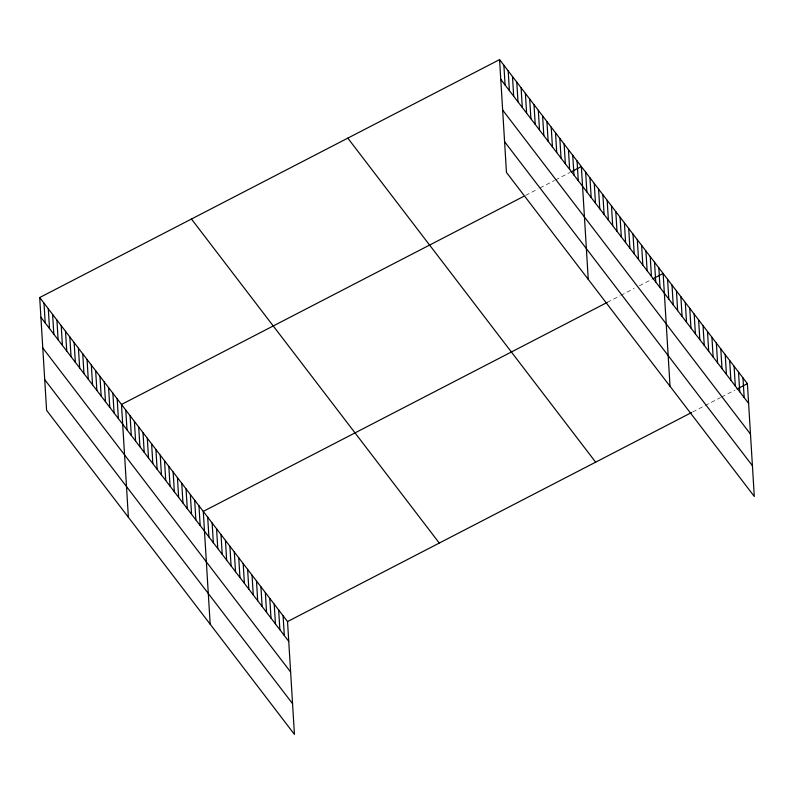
<?xml version="1.0" encoding="UTF-8"?>
<svg xmlns="http://www.w3.org/2000/svg" width="794" height="794" viewBox="0 0 794 794"><rect width="100%" height="100%" fill="white"/><g stroke="black" fill="none" stroke-linecap="round" stroke-linejoin="round"><path stroke-width="0.6" stroke-dasharray="3.97 2.98" d="M525.608 195.393L537.995 188.982M540.059 187.92L554.51 180.437M555.542 179.91L569.993 172.427M607.39 302.325L619.777 295.914M620.809 295.388L634.227 288.44M639.398 285.771L651.785 279.359M692.686 411.967L704.04 406.091M705.072 405.555L720.555 397.546M721.587 397.01L735.016 390.062"/><path stroke-width="1.19" d="M39.7 297.542L287.537 621.573L294.435 734.381L46.598 410.339L39.7 297.542L499.565 59.619L747.402 383.661L754.3 496.458L506.463 172.427L499.565 59.619M523.544 196.465L121.482 404.474L128.38 517.271M571.025 171.891L581.357 166.551L588.255 279.359M607.39 302.325L203.274 511.405L210.172 624.203M652.817 278.823L663.139 273.483L670.037 386.291M287.537 621.573L691.653 412.503M737.08 389L747.402 383.661M500.776 79.36L748.603 403.392M502.652 110.068L750.489 434.11M504.587 141.709L752.424 465.75M347.812 138.136L595.649 462.168M191.453 219.025L439.29 543.066M40.911 317.282L288.738 641.314M42.787 347.99L290.614 672.022M44.722 379.631L292.549 703.663M742.966 377.855L744.177 397.596M738.529 372.058L739.74 391.799M734.093 366.262L735.304 385.993M729.666 360.466L730.867 380.197M725.23 354.66L726.431 374.401M720.793 348.864L721.994 368.605M716.357 343.068L717.568 362.808M711.92 337.271L713.131 357.002M707.484 331.475L708.695 351.206M703.047 325.669L704.258 345.41M698.621 319.873L699.822 339.614M694.184 314.077L695.385 333.808M689.748 308.28L690.959 328.011M685.311 302.474L686.522 322.215M680.875 296.678L682.086 316.419M676.438 290.882L677.649 310.613M672.012 285.086L673.213 304.817M667.575 279.28L668.776 299.02M658.831 267.856L660.042 287.597M654.524 262.228L655.735 281.969M650.226 256.601L651.427 276.342M645.919 250.973L647.13 270.714M641.612 245.346L642.822 265.087M637.314 239.719L638.515 259.449M633.007 234.091L634.217 253.822M628.699 228.464L629.91 248.194M624.402 222.836L625.603 242.567M620.094 217.209L621.305 236.94M615.787 211.581L616.998 231.312M611.489 205.954L612.69 225.685M607.182 200.326L608.383 220.057M602.874 194.699L604.085 214.43M598.567 189.071L599.778 208.802M594.269 183.434L595.47 203.175M589.962 177.806L591.173 197.547M585.654 172.179L586.865 191.92M577.049 160.924L578.26 180.665M572.742 155.296L573.953 175.037M568.444 149.669L569.645 169.41M564.137 144.042L565.338 163.782M559.83 138.414L561.04 158.155M555.522 132.787L556.733 152.527M551.225 127.159L552.426 146.9M546.917 121.532L548.128 141.263M542.61 115.904L543.821 135.635M538.312 110.277L539.513 130.008M534.005 104.649L535.216 124.38M529.697 99.022L530.908 118.753M525.4 93.394L526.601 113.125M521.092 87.767L522.293 107.498M516.785 82.139L517.996 101.87M512.477 76.512L513.688 96.243M508.18 70.874L509.381 90.615M503.872 65.247L505.083 84.988M283.101 615.777L284.302 635.518M278.664 609.981L279.865 629.711M274.228 604.184L275.439 623.915M269.791 598.378L271.002 618.119M265.355 592.582L266.566 612.323M260.918 586.786L262.129 606.517M256.492 580.99L257.693 600.721M252.055 575.184L253.256 594.924M247.619 569.387L248.83 589.128M243.182 563.591L244.393 583.322M238.746 557.795L239.957 577.526M234.309 551.989L235.52 571.73M229.883 546.193L231.084 565.933M225.446 540.396L226.647 560.137M221.01 534.6L222.221 554.331M216.573 528.804L217.784 548.535M212.137 522.998L213.348 542.739M207.7 517.202L208.911 536.942M198.966 505.778L200.167 525.509M194.659 500.151L195.87 519.881M190.352 494.523L191.562 514.254M186.054 488.896L187.255 508.626M181.747 483.268L182.957 502.999M177.439 477.641L178.65 497.372M173.142 472.013L174.343 491.744M168.834 466.376L170.045 486.117M164.527 460.748L165.738 480.489M160.229 455.121L161.43 474.862M155.922 449.493L157.123 469.234M151.614 443.866L152.825 463.607M147.307 438.238L148.518 457.979M143.009 432.611L144.21 452.352M138.702 426.983L139.913 446.724M134.394 421.356L135.605 441.097M130.097 415.728L131.298 435.469M125.789 410.101L127 429.842M117.184 398.846L118.385 418.577M112.877 393.219L114.078 412.949M108.57 387.591L109.78 407.322M104.262 381.964L105.473 401.695M99.965 376.336L101.166 396.067M95.657 370.709L96.868 390.44M91.35 365.081L92.561 384.812M87.052 359.454L88.253 379.185M82.745 353.826L83.956 373.557M78.437 348.189L79.648 367.93M74.14 342.561L75.341 362.302M69.832 336.934L71.043 356.675M65.525 331.306L66.736 351.047M61.217 325.679L62.428 345.42M56.92 320.051L58.121 339.792M52.612 314.424L53.823 334.165M48.305 308.797L49.516 328.537M44.007 303.169L45.208 322.91"/></g></svg>
